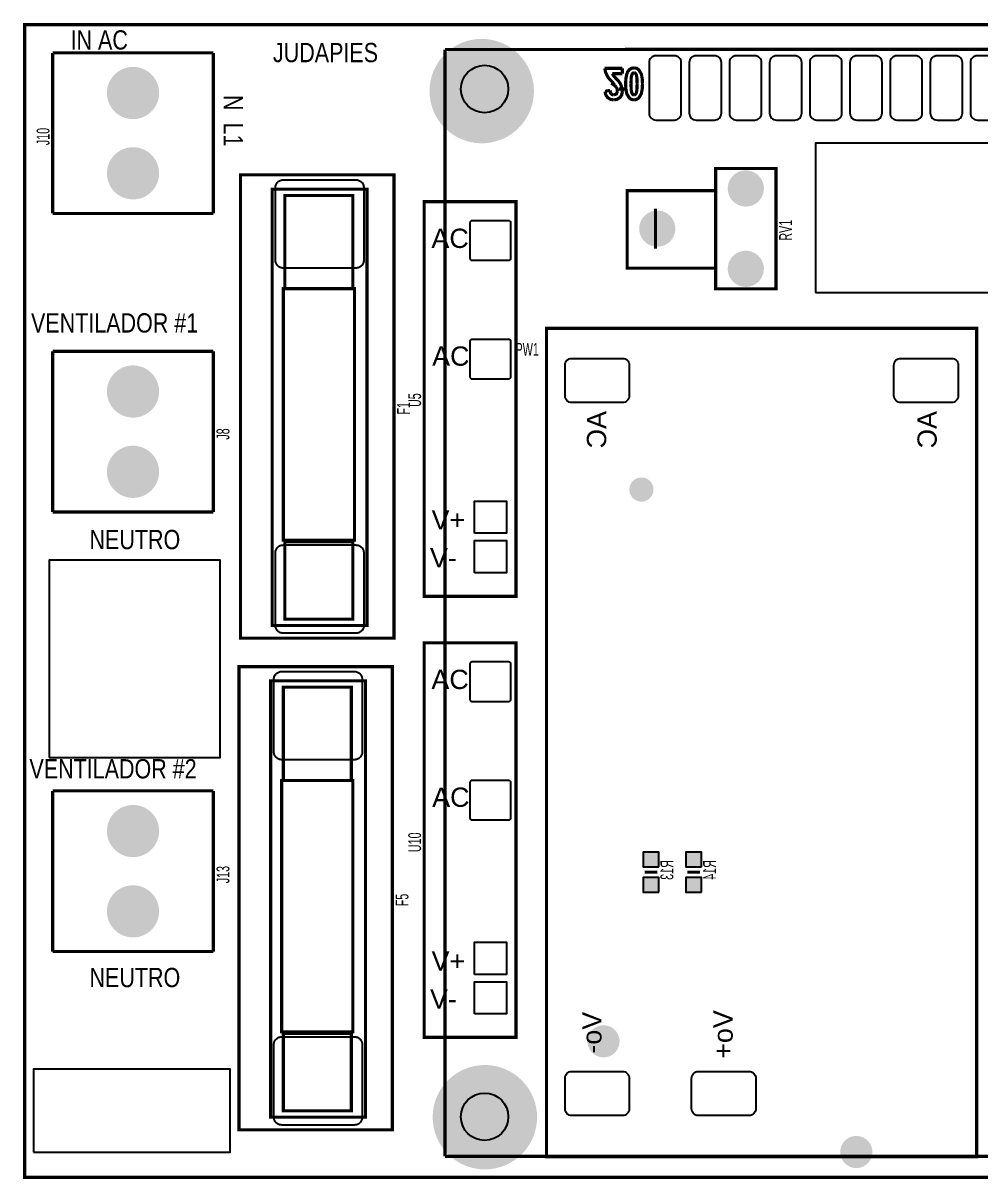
# Model space of a CAD drawing. Header units: inches. Extents: x -2.44 to 2.44, y -1.43 to 1.44.
# Drawn here: x -2.441 to -0.056, y -1.434 to 1.444 of the extents above; entities that cross this region are included whole.
import ezdxf

# ---------------------------------------------------------------- set-up
doc = ezdxf.new("R2010")
doc.units = ezdxf.units.IN
doc.layers.get('0').update_dxf_attribs({"linetype": 'CONTINUOUS'})

# ---------------------------------------------------------------- blocks, each defined once
blk = doc.blocks.new('RPAD')
blk.add_trace([(-0.5, -0.5), (-0.5, 0.5), (0.5, -0.5), (0.5, 0.5)])
blk = doc.blocks.new('EPAD')
at = {"const_width": 0.5}
blk.add_lwpolyline([(-0.25, 0, 1), (0.25, 0, 1)], format="xyb", close=True, dxfattribs=at)

msp = doc.modelspace()

# ---------------------------------------------------------------- linework, layer by layer
at = {"const_width": 0.007874}
for points in [[(-2.437008, -1.430413), (2.437008, -1.430413), (2.437008, 1.439665), (-2.437008, 1.439665), (-2.437008, -1.430413)], [(-2.437008, -1.430413), (2.437008, -1.430413), (2.437008, 1.439665), (-2.437008, 1.439665), (-2.437008, -1.430413)], [(-2.437008, -1.430413), (2.437008, -1.430413), (2.437008, 1.439665), (-2.437008, 1.439665), (-2.437008, -1.430413)], [(-1.390465, -1.378043), (-1.390465, 1.377862)], [(-1.390465, 1.377862), (-0.878654, 1.377862)], [(-1.390465, -1.378043), (-1.390465, 1.377862)], [(-1.390465, 1.377862), (-0.878654, 1.377862)], [(-1.390465, -1.378043), (-1.390465, 1.377862)], [(-1.390465, 1.377862), (-0.878654, 1.377862)], [(1.15748, 1.378248), (-0.94252, 1.378248)], [(1.15748, 1.378248), (-0.94252, 1.378248)], [(1.15748, 1.378248), (-0.94252, 1.378248)], [(-2.367323, 1.369587), (-1.967323, 1.369587)], [(-2.367323, 0.969587), (-2.367323, 1.369587)], [(-2.367323, 1.369587), (-1.967323, 1.369587)], [(-2.367323, 0.969587), (-2.367323, 1.369587)], [(-2.367323, 1.369587), (-1.967323, 1.369587)], [(-2.367323, 0.969587), (-2.367323, 1.369587)], [(-1.967323, 0.969587), (-1.967323, 1.369587)], [(-1.967323, 0.969587), (-1.967323, 1.369587)], [(-1.967323, 0.969587), (-1.967323, 1.369587)], [(-0.993093, 1.331198), (-0.990741, 1.321178), (-0.98678, 1.3121), (-0.98133, 1.304087), (-0.974511, 1.297259)], [(-0.993093, 1.331198), (-0.990741, 1.321178), (-0.98678, 1.3121), (-0.98133, 1.304087), (-0.974511, 1.297259)], [(-0.993093, 1.331198), (-0.990741, 1.321178), (-0.98678, 1.3121), (-0.98133, 1.304087), (-0.974511, 1.297259)], [(-0.949117, 1.331174), (-0.993089, 1.331174)], [(-0.949117, 1.331174), (-0.993089, 1.331174)], [(-0.949117, 1.331174), (-0.993089, 1.331174)], [(-0.949117, 1.31788), (-0.949117, 1.331174)], [(-0.949117, 1.31788), (-0.949117, 1.331174)], [(-0.949117, 1.31788), (-0.949117, 1.331174)], [(-0.919941, 1.332196), (-0.926126, 1.331106), (-0.931453, 1.32778), (-0.935449, 1.322918), (-0.938011, 1.317166), (-0.940385, 1.304793), (-0.940937, 1.292187)], [(-0.919941, 1.332196), (-0.926126, 1.331106), (-0.931453, 1.32778), (-0.935449, 1.322918), (-0.938011, 1.317166), (-0.940385, 1.304793), (-0.940937, 1.292187)], [(-0.919941, 1.332196), (-0.926126, 1.331106), (-0.931453, 1.32778), (-0.935449, 1.322918), (-0.938011, 1.317166), (-0.940385, 1.304793), (-0.940937, 1.292187)], [(-0.927643, 1.292347), (-0.927049, 1.307725), (-0.925519, 1.315243), (-0.923423, 1.318448), (-0.921848, 1.319537), (-0.919973, 1.319925)], [(-0.927643, 1.292347), (-0.927049, 1.307725), (-0.925519, 1.315243), (-0.923423, 1.318448), (-0.921848, 1.319537), (-0.919973, 1.319925)], [(-0.927643, 1.292347), (-0.927049, 1.307725), (-0.925519, 1.315243), (-0.923423, 1.318448), (-0.921848, 1.319537), (-0.919973, 1.319925)], [(-0.919973, 1.319925), (-0.918097, 1.319542), (-0.916514, 1.318464), (-0.914424, 1.315255), (-0.912882, 1.307734), (-0.912304, 1.292347)], [(-0.919973, 1.319925), (-0.918097, 1.319542), (-0.916514, 1.318464), (-0.914424, 1.315255), (-0.912882, 1.307734), (-0.912304, 1.292347)], [(-0.919973, 1.319925), (-0.918097, 1.319542), (-0.916514, 1.318464), (-0.914424, 1.315255), (-0.912882, 1.307734), (-0.912304, 1.292347)], [(-0.89901, 1.292347), (-0.89958, 1.304888), (-0.90197, 1.317195), (-0.908504, 1.327763), (-0.913791, 1.331091), (-0.919941, 1.332196)], [(-0.89901, 1.292347), (-0.89958, 1.304888), (-0.90197, 1.317195), (-0.908504, 1.327763), (-0.913791, 1.331091), (-0.919941, 1.332196)], [(-0.89901, 1.292347), (-0.89958, 1.304888), (-0.90197, 1.317195), (-0.908504, 1.327763), (-0.913791, 1.331091), (-0.919941, 1.332196)], [(-0.976416, 1.294353), (-0.964248, 1.284709)], [(-0.976416, 1.294353), (-0.964248, 1.284709)], [(-0.976416, 1.294353), (-0.964248, 1.284709)], [(-0.974522, 1.297269), (-0.968542, 1.290416)], [(-0.974522, 1.297269), (-0.968542, 1.290416)], [(-0.974522, 1.297269), (-0.968542, 1.290416)], [(-0.974219, 1.31788), (-0.949117, 1.31788)], [(-0.974219, 1.31788), (-0.969563, 1.310686), (-0.963947, 1.30478)], [(-0.974219, 1.31788), (-0.949117, 1.31788)], [(-0.974219, 1.31788), (-0.969563, 1.310686), (-0.963947, 1.30478)], [(-0.974219, 1.31788), (-0.949117, 1.31788)], [(-0.974219, 1.31788), (-0.969563, 1.310686), (-0.963947, 1.30478)], [(-0.949118, 1.274333), (-0.950455, 1.283301), (-0.953468, 1.291473), (-0.958007, 1.29868), (-0.963922, 1.304754)], [(-0.949118, 1.274333), (-0.950455, 1.283301), (-0.953468, 1.291473), (-0.958007, 1.29868), (-0.963922, 1.304754)], [(-0.949118, 1.274333), (-0.950455, 1.283301), (-0.953468, 1.291473), (-0.958007, 1.29868), (-0.963922, 1.304754)], [(-0.940937, 1.292187), (-0.940365, 1.27967), (-0.937962, 1.26739), (-0.931425, 1.256851), (-0.926144, 1.253535), (-0.920005, 1.252434)], [(-0.940937, 1.292187), (-0.940365, 1.27967), (-0.937962, 1.26739), (-0.931425, 1.256851), (-0.926144, 1.253535), (-0.920005, 1.252434)], [(-0.940937, 1.292187), (-0.940365, 1.27967), (-0.937962, 1.26739), (-0.931425, 1.256851), (-0.926144, 1.253535), (-0.920005, 1.252434)], [(-0.919973, 1.264705), (-0.921851, 1.265096), (-0.923425, 1.266191), (-0.925515, 1.269409), (-0.927049, 1.276941), (-0.927643, 1.292347)], [(-0.919973, 1.264705), (-0.921851, 1.265096), (-0.923425, 1.266191), (-0.925515, 1.269409), (-0.927049, 1.276941), (-0.927643, 1.292347)], [(-0.919973, 1.264705), (-0.921851, 1.265096), (-0.923425, 1.266191), (-0.925515, 1.269409), (-0.927049, 1.276941), (-0.927643, 1.292347)], [(-0.920005, 1.252434), (-0.913839, 1.253534), (-0.908533, 1.256857), (-0.901974, 1.26744), (-0.899579, 1.279776), (-0.89901, 1.292347)], [(-0.920005, 1.252434), (-0.913839, 1.253534), (-0.908533, 1.256857), (-0.901974, 1.26744), (-0.899579, 1.279776), (-0.89901, 1.292347)], [(-0.920005, 1.252434), (-0.913839, 1.253534), (-0.908533, 1.256857), (-0.901974, 1.26744), (-0.899579, 1.279776), (-0.89901, 1.292347)], [(-0.912304, 1.292347), (-0.91288, 1.27693), (-0.914423, 1.269394), (-0.916508, 1.266171), (-0.918093, 1.26509), (-0.919973, 1.264705)], [(-0.912304, 1.292347), (-0.91288, 1.27693), (-0.914423, 1.269394), (-0.916508, 1.266171), (-0.918093, 1.26509), (-0.919973, 1.264705)], [(-0.912304, 1.292347), (-0.91288, 1.27693), (-0.914423, 1.269394), (-0.916508, 1.266171), (-0.918093, 1.26509), (-0.919973, 1.264705)], [(-0.992072, 1.273426), (-0.992067, 1.273902)], [(-0.992072, 1.273426), (-0.992067, 1.273902)], [(-0.992072, 1.273426), (-0.992067, 1.273902)], [(-0.992072, 1.273426), (-0.990451, 1.265155), (-0.985997, 1.258485), (-0.979328, 1.254031), (-0.971057, 1.25241)], [(-0.992072, 1.273426), (-0.990451, 1.265155), (-0.985997, 1.258485), (-0.979328, 1.254031), (-0.971057, 1.25241)], [(-0.992072, 1.273426), (-0.990451, 1.265155), (-0.985997, 1.258485), (-0.979328, 1.254031), (-0.971057, 1.25241)], [(-0.979795, 1.275954), (-0.992067, 1.273908)], [(-0.979795, 1.275954), (-0.992067, 1.273908)], [(-0.979795, 1.275954), (-0.992067, 1.273908)], [(-0.970336, 1.264705), (-0.974828, 1.265692), (-0.978059, 1.268934), (-0.979795, 1.275954)], [(-0.970336, 1.264705), (-0.974828, 1.265692), (-0.978059, 1.268934), (-0.979795, 1.275954)], [(-0.970336, 1.264705), (-0.974828, 1.265692), (-0.978059, 1.268934), (-0.979795, 1.275954)], [(-0.961287, 1.273754), (-0.963903, 1.267321), (-0.970336, 1.264705)], [(-0.961287, 1.273754), (-0.963903, 1.267321), (-0.970336, 1.264705)], [(-0.961287, 1.273754), (-0.963903, 1.267321), (-0.970336, 1.264705)], [(-0.949077, 1.27303), (-0.950666, 1.264922), (-0.955031, 1.258385), (-0.961569, 1.25402), (-0.969676, 1.25243)], [(-0.949077, 1.27303), (-0.950666, 1.264922), (-0.955031, 1.258385), (-0.961569, 1.25402), (-0.969676, 1.25243)], [(-0.949077, 1.27303), (-0.950666, 1.264922), (-0.955031, 1.258385), (-0.961569, 1.25402), (-0.969676, 1.25243)], [(-0.964248, 1.284709), (-0.961987, 1.279517), (-0.961389, 1.275107)], [(-0.964248, 1.284709), (-0.961987, 1.279517), (-0.961389, 1.275107)], [(-0.964248, 1.284709), (-0.961987, 1.279517), (-0.961389, 1.275107)], [(-0.961287, 1.273754), (-0.961389, 1.275107)], [(-0.961287, 1.273754), (-0.961389, 1.275107)], [(-0.961287, 1.273754), (-0.961389, 1.275107)], [(-0.937709, 1.279437), (-0.957394, 1.279437)], [(-0.937709, 1.279437), (-0.957394, 1.279437)], [(-0.937709, 1.279437), (-0.957394, 1.279437)], [(-0.949077, 1.27303), (-0.949117, 1.274323)], [(-0.949077, 1.27303), (-0.949117, 1.274323)], [(-0.949077, 1.27303), (-0.949117, 1.274323)], [(-0.970067, 1.252433), (-0.971057, 1.25241)], [(-0.970067, 1.252433), (-0.971057, 1.25241)], [(-0.970067, 1.252433), (-0.971057, 1.25241)], [(-0.970071, 1.252434), (-0.969676, 1.25243)], [(-0.970071, 1.252434), (-0.969676, 1.25243)], [(-0.970071, 1.252434), (-0.969676, 1.25243)], [(-1.899606, -0.087894), (-1.517717, -0.087894), (-1.517717, 1.06565), (-1.899606, 1.06565), (-1.899606, -0.087894)], [(-1.899606, -0.087894), (-1.517717, -0.087894), (-1.517717, 1.06565), (-1.899606, 1.06565), (-1.899606, -0.087894)], [(-1.899606, -0.087894), (-1.517717, -0.087894), (-1.517717, 1.06565), (-1.899606, 1.06565), (-1.899606, -0.087894)], [(-0.716732, 0.781791), (-0.566732, 0.781791), (-0.566732, 1.081791), (-0.716732, 1.081791), (-0.716732, 0.781791)], [(-0.716732, 0.781791), (-0.566732, 0.781791), (-0.566732, 1.081791), (-0.716732, 1.081791), (-0.716732, 0.781791)], [(-0.716732, 0.781791), (-0.566732, 0.781791), (-0.566732, 1.081791), (-0.716732, 1.081791), (-0.716732, 0.781791)], [(-1.820866, -0.056398), (-1.584646, -0.056398), (-1.584646, 1.030217), (-1.820866, 1.030217), (-1.820866, -0.056398)], [(-1.820866, -0.056398), (-1.584646, -0.056398), (-1.584646, 1.030217), (-1.820866, 1.030217), (-1.820866, -0.056398)], [(-1.820866, -0.056398), (-1.584646, -0.056398), (-1.584646, 1.030217), (-1.820866, 1.030217), (-1.820866, -0.056398)], [(-1.78937, 0.782185), (-1.620079, 0.782185), (-1.620079, 1.014469), (-1.78937, 1.014469), (-1.78937, 0.782185)], [(-1.78937, 0.782185), (-1.620079, 0.782185), (-1.620079, 1.014469), (-1.78937, 1.014469), (-1.78937, 0.782185)], [(-1.78937, 0.782185), (-1.620079, 0.782185), (-1.620079, 1.014469), (-1.78937, 1.014469), (-1.78937, 0.782185)], [(-0.937008, 0.833366), (-0.716535, 0.833366), (-0.716535, 1.02628), (-0.937008, 1.02628), (-0.937008, 0.833366)], [(-0.937008, 0.833366), (-0.716535, 0.833366), (-0.716535, 1.02628), (-0.937008, 1.02628), (-0.937008, 0.833366)], [(-0.937008, 0.833366), (-0.716535, 0.833366), (-0.716535, 1.02628), (-0.937008, 1.02628), (-0.937008, 0.833366)], [(-1.442299, 0.016437), (-1.213953, 0.016437), (-1.213953, 0.999004), (-1.442299, 0.999004), (-1.442299, 0.016437)], [(-1.442299, 0.016437), (-1.213953, 0.016437), (-1.213953, 0.999004), (-1.442299, 0.999004), (-1.442299, 0.016437)], [(-1.442299, 0.016437), (-1.213953, 0.016437), (-1.213953, 0.999004), (-1.442299, 0.999004), (-1.442299, 0.016437)], [(-0.866732, 0.881791), (-0.866732, 0.981791)], [(-0.866732, 0.881791), (-0.866732, 0.981791)], [(-0.866732, 0.881791), (-0.866732, 0.981791)], [(-2.367323, 0.969587), (-1.967323, 0.969587)], [(-2.367323, 0.969587), (-1.967323, 0.969587)], [(-2.367323, 0.969587), (-1.967323, 0.969587)], [(-1.793307, 0.156201), (-1.616142, 0.156201), (-1.616142, 0.782185), (-1.793307, 0.782185), (-1.793307, 0.156201)], [(-1.793307, 0.156201), (-1.616142, 0.156201), (-1.616142, 0.782185), (-1.793307, 0.782185), (-1.793307, 0.156201)], [(-1.793307, 0.156201), (-1.616142, 0.156201), (-1.616142, 0.782185), (-1.793307, 0.782185), (-1.793307, 0.156201)], [(-1.137795, -1.379232), (-0.066929, -1.379232), (-0.066929, 0.68376), (-1.137795, 0.68376), (-1.137795, -1.379232)], [(-1.137795, -1.379232), (-0.066929, -1.379232), (-0.066929, 0.68376), (-1.137795, 0.68376), (-1.137795, -1.379232)], [(-1.137795, -1.379232), (-0.066929, -1.379232), (-0.066929, 0.68376), (-1.137795, 0.68376), (-1.137795, -1.379232)], [(-1.967323, 0.62628), (-2.367323, 0.62628)], [(-2.367323, 0.62628), (-2.367323, 0.22628)], [(-1.967323, 0.62628), (-2.367323, 0.62628)], [(-2.367323, 0.62628), (-2.367323, 0.22628)], [(-1.967323, 0.62628), (-2.367323, 0.62628)], [(-2.367323, 0.62628), (-2.367323, 0.22628)], [(-1.967323, 0.62628), (-1.967323, 0.22628)], [(-1.967323, 0.62628), (-1.967323, 0.22628)], [(-1.967323, 0.62628), (-1.967323, 0.22628)], [(-1.967323, 0.22628), (-2.367323, 0.22628)], [(-1.967323, 0.22628), (-2.367323, 0.22628)], [(-1.967323, 0.22628), (-2.367323, 0.22628)], [(-1.78937, -0.04065), (-1.620079, -0.04065), (-1.620079, 0.152264), (-1.78937, 0.152264), (-1.78937, -0.04065)], [(-1.78937, -0.04065), (-1.620079, -0.04065), (-1.620079, 0.152264), (-1.78937, 0.152264), (-1.78937, -0.04065)], [(-1.78937, -0.04065), (-1.620079, -0.04065), (-1.620079, 0.152264), (-1.78937, 0.152264), (-1.78937, -0.04065)], [(-1.442299, -1.081988), (-1.213953, -1.081988), (-1.213953, -0.099421), (-1.442299, -0.099421), (-1.442299, -1.081988)], [(-1.442299, -1.081988), (-1.213953, -1.081988), (-1.213953, -0.099421), (-1.442299, -0.099421), (-1.442299, -1.081988)], [(-1.442299, -1.081988), (-1.213953, -1.081988), (-1.213953, -0.099421), (-1.442299, -0.099421), (-1.442299, -1.081988)], [(-1.903543, -1.312303), (-1.521654, -1.312303), (-1.521654, -0.15876), (-1.903543, -0.15876), (-1.903543, -1.312303)], [(-1.903543, -1.312303), (-1.521654, -1.312303), (-1.521654, -0.15876), (-1.903543, -0.15876), (-1.903543, -1.312303)], [(-1.903543, -1.312303), (-1.521654, -1.312303), (-1.521654, -0.15876), (-1.903543, -0.15876), (-1.903543, -1.312303)], [(-1.824803, -1.280807), (-1.588583, -1.280807), (-1.588583, -0.194193), (-1.824803, -0.194193), (-1.824803, -1.280807)], [(-1.824803, -1.280807), (-1.588583, -1.280807), (-1.588583, -0.194193), (-1.824803, -0.194193), (-1.824803, -1.280807)], [(-1.824803, -1.280807), (-1.588583, -1.280807), (-1.588583, -0.194193), (-1.824803, -0.194193), (-1.824803, -1.280807)], [(-1.793307, -0.442224), (-1.624016, -0.442224), (-1.624016, -0.209941), (-1.793307, -0.209941), (-1.793307, -0.442224)], [(-1.793307, -0.442224), (-1.624016, -0.442224), (-1.624016, -0.209941), (-1.793307, -0.209941), (-1.793307, -0.442224)], [(-1.793307, -0.442224), (-1.624016, -0.442224), (-1.624016, -0.209941), (-1.793307, -0.209941), (-1.793307, -0.442224)], [(-1.797244, -1.068209), (-1.620079, -1.068209), (-1.620079, -0.442224), (-1.797244, -0.442224), (-1.797244, -1.068209)], [(-1.797244, -1.068209), (-1.620079, -1.068209), (-1.620079, -0.442224), (-1.797244, -0.442224), (-1.797244, -1.068209)], [(-1.797244, -1.068209), (-1.620079, -1.068209), (-1.620079, -0.442224), (-1.797244, -0.442224), (-1.797244, -1.068209)], [(-1.967323, -0.468209), (-2.367323, -0.468209)], [(-2.367323, -0.468209), (-2.367323, -0.868209)], [(-1.967323, -0.468209), (-2.367323, -0.468209)], [(-2.367323, -0.468209), (-2.367323, -0.868209)], [(-1.967323, -0.468209), (-2.367323, -0.468209)], [(-2.367323, -0.468209), (-2.367323, -0.868209)], [(-1.967323, -0.468209), (-1.967323, -0.868209)], [(-1.967323, -0.468209), (-1.967323, -0.868209)], [(-1.967323, -0.468209), (-1.967323, -0.868209)], [(-0.862205, -0.670571), (-0.893701, -0.670571)], [(-0.862205, -0.670571), (-0.893701, -0.670571)], [(-0.862205, -0.670571), (-0.893701, -0.670571)], [(-0.755906, -0.670571), (-0.787402, -0.670571)], [(-0.755906, -0.670571), (-0.787402, -0.670571)], [(-0.755906, -0.670571), (-0.787402, -0.670571)], [(-1.967323, -0.868209), (-2.367323, -0.868209)], [(-1.967323, -0.868209), (-2.367323, -0.868209)], [(-1.967323, -0.868209), (-2.367323, -0.868209)], [(-1.793307, -1.265059), (-1.624016, -1.265059), (-1.624016, -1.072146), (-1.793307, -1.072146), (-1.793307, -1.265059)], [(-1.793307, -1.265059), (-1.624016, -1.265059), (-1.624016, -1.072146), (-1.793307, -1.072146), (-1.793307, -1.265059)], [(-1.793307, -1.265059), (-1.624016, -1.265059), (-1.624016, -1.072146), (-1.793307, -1.072146), (-1.793307, -1.265059)], [(2.270953, -1.378043), (-1.390465, -1.378043)], [(2.270953, -1.378043), (-1.390465, -1.378043)], [(2.270953, -1.378043), (-1.390465, -1.378043)]]:
    msp.add_lwpolyline(points, dxfattribs=at)
for points in [[(-0.81952, 1.362185), (-0.86552, 1.362185), (-0.868996, 1.361847), (-0.87221, 1.360874), (-0.875101, 1.359328), (-0.877606, 1.357271), (-0.879662, 1.354766), (-0.881208, 1.351875), (-0.882181, 1.348661), (-0.88252, 1.345185), (-0.88252, 1.219185), (-0.882181, 1.215709), (-0.881208, 1.212495), (-0.879662, 1.209604), (-0.877606, 1.207099), (-0.875101, 1.205043), (-0.87221, 1.203496), (-0.868996, 1.202523), (-0.86552, 1.202185), (-0.81952, 1.202185), (-0.816044, 1.202523), (-0.81283, 1.203496), (-0.809939, 1.205043), (-0.807434, 1.207099), (-0.805377, 1.209604), (-0.803831, 1.212495), (-0.802858, 1.215709), (-0.80252, 1.219185), (-0.80252, 1.345185), (-0.802858, 1.348661), (-0.803831, 1.351875), (-0.805377, 1.354766), (-0.807434, 1.357271), (-0.809939, 1.359328), (-0.81283, 1.360874), (-0.816044, 1.361847), (-0.81952, 1.362185)], [(-0.71952, 1.362185), (-0.76552, 1.362185), (-0.768996, 1.361847), (-0.77221, 1.360874), (-0.775101, 1.359328), (-0.777606, 1.357271), (-0.779662, 1.354766), (-0.781208, 1.351875), (-0.782181, 1.348661), (-0.78252, 1.345185), (-0.78252, 1.219185), (-0.782181, 1.215709), (-0.781208, 1.212495), (-0.779662, 1.209604), (-0.777606, 1.207099), (-0.775101, 1.205043), (-0.77221, 1.203496), (-0.768996, 1.202523), (-0.76552, 1.202185), (-0.71952, 1.202185), (-0.716044, 1.202523), (-0.71283, 1.203496), (-0.709939, 1.205043), (-0.707434, 1.207099), (-0.705377, 1.209604), (-0.703831, 1.212495), (-0.702858, 1.215709), (-0.70252, 1.219185), (-0.70252, 1.345185), (-0.702858, 1.348661), (-0.703831, 1.351875), (-0.705377, 1.354766), (-0.707434, 1.357271), (-0.709939, 1.359328), (-0.71283, 1.360874), (-0.716044, 1.361847), (-0.71952, 1.362185)], [(-0.61952, 1.362185), (-0.66552, 1.362185), (-0.668996, 1.361847), (-0.67221, 1.360874), (-0.675101, 1.359328), (-0.677606, 1.357271), (-0.679662, 1.354766), (-0.681208, 1.351875), (-0.682181, 1.348661), (-0.68252, 1.345185), (-0.68252, 1.219185), (-0.682181, 1.215709), (-0.681208, 1.212495), (-0.679662, 1.209604), (-0.677606, 1.207099), (-0.675101, 1.205043), (-0.67221, 1.203496), (-0.668996, 1.202523), (-0.66552, 1.202185), (-0.61952, 1.202185), (-0.616044, 1.202523), (-0.61283, 1.203496), (-0.609939, 1.205043), (-0.607434, 1.207099), (-0.605377, 1.209604), (-0.603831, 1.212495), (-0.602858, 1.215709), (-0.60252, 1.219185), (-0.60252, 1.345185), (-0.602858, 1.348661), (-0.603831, 1.351875), (-0.605377, 1.354766), (-0.607434, 1.357271), (-0.609939, 1.359328), (-0.61283, 1.360874), (-0.616044, 1.361847), (-0.61952, 1.362185)], [(-0.51952, 1.362185), (-0.56552, 1.362185), (-0.568996, 1.361847), (-0.57221, 1.360874), (-0.575101, 1.359328), (-0.577606, 1.357271), (-0.579662, 1.354766), (-0.581208, 1.351875), (-0.582181, 1.348661), (-0.58252, 1.345185), (-0.58252, 1.219185), (-0.582181, 1.215709), (-0.581208, 1.212495), (-0.579662, 1.209604), (-0.577606, 1.207099), (-0.575101, 1.205043), (-0.57221, 1.203496), (-0.568996, 1.202523), (-0.56552, 1.202185), (-0.51952, 1.202185), (-0.516044, 1.202523), (-0.51283, 1.203496), (-0.509939, 1.205043), (-0.507434, 1.207099), (-0.505377, 1.209604), (-0.503831, 1.212495), (-0.502858, 1.215709), (-0.50252, 1.219185), (-0.50252, 1.345185), (-0.502858, 1.348661), (-0.503831, 1.351875), (-0.505377, 1.354766), (-0.507434, 1.357271), (-0.509939, 1.359328), (-0.51283, 1.360874), (-0.516044, 1.361847), (-0.51952, 1.362185)], [(-0.41952, 1.362185), (-0.46552, 1.362185), (-0.468996, 1.361847), (-0.47221, 1.360874), (-0.475101, 1.359328), (-0.477606, 1.357271), (-0.479662, 1.354766), (-0.481208, 1.351875), (-0.482181, 1.348661), (-0.48252, 1.345185), (-0.48252, 1.219185), (-0.482181, 1.215709), (-0.481208, 1.212495), (-0.479662, 1.209604), (-0.477606, 1.207099), (-0.475101, 1.205043), (-0.47221, 1.203496), (-0.468996, 1.202523), (-0.46552, 1.202185), (-0.41952, 1.202185), (-0.416044, 1.202523), (-0.41283, 1.203496), (-0.409939, 1.205043), (-0.407434, 1.207099), (-0.405377, 1.209604), (-0.403831, 1.212495), (-0.402858, 1.215709), (-0.40252, 1.219185), (-0.40252, 1.345185), (-0.402858, 1.348661), (-0.403831, 1.351875), (-0.405377, 1.354766), (-0.407434, 1.357271), (-0.409939, 1.359328), (-0.41283, 1.360874), (-0.416044, 1.361847), (-0.41952, 1.362185)], [(-0.31952, 1.362185), (-0.36552, 1.362185), (-0.368996, 1.361847), (-0.37221, 1.360874), (-0.375101, 1.359328), (-0.377606, 1.357271), (-0.379662, 1.354766), (-0.381208, 1.351875), (-0.382181, 1.348661), (-0.38252, 1.345185), (-0.38252, 1.219185), (-0.382181, 1.215709), (-0.381208, 1.212495), (-0.379662, 1.209604), (-0.377606, 1.207099), (-0.375101, 1.205043), (-0.37221, 1.203496), (-0.368996, 1.202523), (-0.36552, 1.202185), (-0.31952, 1.202185), (-0.316044, 1.202523), (-0.31283, 1.203496), (-0.309939, 1.205043), (-0.307434, 1.207099), (-0.305377, 1.209604), (-0.303831, 1.212495), (-0.302858, 1.215709), (-0.30252, 1.219185), (-0.30252, 1.345185), (-0.302858, 1.348661), (-0.303831, 1.351875), (-0.305377, 1.354766), (-0.307434, 1.357271), (-0.309939, 1.359328), (-0.31283, 1.360874), (-0.316044, 1.361847), (-0.31952, 1.362185)], [(-0.21952, 1.362185), (-0.26552, 1.362185), (-0.268996, 1.361847), (-0.27221, 1.360874), (-0.275101, 1.359328), (-0.277606, 1.357271), (-0.279662, 1.354766), (-0.281208, 1.351875), (-0.282181, 1.348661), (-0.28252, 1.345185), (-0.28252, 1.219185), (-0.282181, 1.215709), (-0.281208, 1.212495), (-0.279662, 1.209604), (-0.277606, 1.207099), (-0.275101, 1.205043), (-0.27221, 1.203496), (-0.268996, 1.202523), (-0.26552, 1.202185), (-0.21952, 1.202185), (-0.216044, 1.202523), (-0.21283, 1.203496), (-0.209939, 1.205043), (-0.207434, 1.207099), (-0.205377, 1.209604), (-0.203831, 1.212495), (-0.202858, 1.215709), (-0.20252, 1.219185), (-0.20252, 1.345185), (-0.202858, 1.348661), (-0.203831, 1.351875), (-0.205377, 1.354766), (-0.207434, 1.357271), (-0.209939, 1.359328), (-0.21283, 1.360874), (-0.216044, 1.361847), (-0.21952, 1.362185)], [(-0.11952, 1.362185), (-0.16552, 1.362185), (-0.168996, 1.361847), (-0.17221, 1.360874), (-0.175101, 1.359328), (-0.177606, 1.357271), (-0.179662, 1.354766), (-0.181208, 1.351875), (-0.182181, 1.348661), (-0.18252, 1.345185), (-0.18252, 1.219185), (-0.182181, 1.215709), (-0.181208, 1.212495), (-0.179662, 1.209604), (-0.177606, 1.207099), (-0.175101, 1.205043), (-0.17221, 1.203496), (-0.168996, 1.202523), (-0.16552, 1.202185), (-0.11952, 1.202185), (-0.116044, 1.202523), (-0.11283, 1.203496), (-0.109939, 1.205043), (-0.107434, 1.207099), (-0.105377, 1.209604), (-0.103831, 1.212495), (-0.102858, 1.215709), (-0.10252, 1.219185), (-0.10252, 1.345185), (-0.102858, 1.348661), (-0.103831, 1.351875), (-0.105377, 1.354766), (-0.107434, 1.357271), (-0.109939, 1.359328), (-0.11283, 1.360874), (-0.116044, 1.361847), (-0.11952, 1.362185)], [(-1.592756, 1.033602), (-1.592756, 0.853602), (-1.592857, 0.851524), (-1.593154, 0.849513), (-1.593637, 0.847579), (-1.594299, 0.845731), (-1.595129, 0.843979), (-1.596118, 0.84233), (-1.597257, 0.840796), (-1.598537, 0.839383), (-1.599949, 0.838103), (-1.601484, 0.836964), (-1.603132, 0.835975), (-1.604885, 0.835145), (-1.606733, 0.834484), (-1.608667, 0.834), (-1.610677, 0.833704), (-1.612756, 0.833602), (-1.792756, 0.833602), (-1.794835, 0.833704), (-1.796845, 0.834), (-1.798779, 0.834484), (-1.800627, 0.835145), (-1.80238, 0.835975), (-1.804028, 0.836964), (-1.805563, 0.838103), (-1.806975, 0.839383), (-1.808255, 0.840796), (-1.809394, 0.84233), (-1.810383, 0.843979), (-1.811213, 0.845731), (-1.811874, 0.847579), (-1.812358, 0.849513), (-1.812655, 0.851524), (-1.812756, 0.853602), (-1.812756, 1.033602), (-1.812655, 1.035681), (-1.812358, 1.037692), (-1.811874, 1.039626), (-1.811213, 1.041474), (-1.810383, 1.043226), (-1.809394, 1.044874), (-1.808255, 1.046409), (-1.806975, 1.047821), (-1.805563, 1.049102), (-1.804028, 1.050241), (-1.80238, 1.05123), (-1.800627, 1.052059), (-1.798779, 1.052721), (-1.796845, 1.053204), (-1.794835, 1.053501), (-1.792756, 1.053602), (-1.612756, 1.053602), (-1.610677, 1.053501), (-1.608667, 1.053204), (-1.606733, 1.052721), (-1.604885, 1.052059), (-1.603132, 1.05123), (-1.601484, 1.050241), (-1.599949, 1.049102), (-1.598537, 1.047821), (-1.597257, 1.046409), (-1.596118, 1.044874), (-1.595129, 1.043226), (-1.594299, 1.041474), (-1.593637, 1.039626), (-1.593154, 1.037692), (-1.592857, 1.035681), (-1.592756, 1.033602)], [(-1.327559, 0.857264), (-1.327559, 0.947264), (-1.327459, 0.948286), (-1.327173, 0.949231), (-1.326719, 0.950082), (-1.326114, 0.950819), (-1.325377, 0.951423), (-1.324527, 0.951878), (-1.323581, 0.952164), (-1.322559, 0.952264), (-1.232559, 0.952264), (-1.231537, 0.952164), (-1.230591, 0.951878), (-1.229741, 0.951423), (-1.229004, 0.950819), (-1.2284, 0.950082), (-1.227945, 0.949231), (-1.227659, 0.948286), (-1.227559, 0.947264), (-1.227559, 0.857264), (-1.227659, 0.856241), (-1.227945, 0.855296), (-1.2284, 0.854446), (-1.229004, 0.853709), (-1.229741, 0.853104), (-1.230591, 0.85265), (-1.231537, 0.852363), (-1.232559, 0.852264), (-1.322559, 0.852264), (-1.323581, 0.852363), (-1.324527, 0.85265), (-1.325377, 0.853104), (-1.326114, 0.853709), (-1.326719, 0.854446), (-1.327173, 0.855296), (-1.327459, 0.856241), (-1.327559, 0.857264)], [(-1.327559, 0.561988), (-1.327559, 0.651988), (-1.327459, 0.653011), (-1.327173, 0.653956), (-1.326719, 0.654806), (-1.326114, 0.655543), (-1.325377, 0.656148), (-1.324527, 0.656602), (-1.323581, 0.656889), (-1.322559, 0.656988), (-1.232559, 0.656988), (-1.231537, 0.656889), (-1.230591, 0.656602), (-1.229741, 0.656148), (-1.229004, 0.655543), (-1.2284, 0.654806), (-1.227945, 0.653956), (-1.227659, 0.653011), (-1.227559, 0.651988), (-1.227559, 0.561988), (-1.227659, 0.560966), (-1.227945, 0.56002), (-1.2284, 0.55917), (-1.229004, 0.558433), (-1.229741, 0.557829), (-1.230591, 0.557374), (-1.231537, 0.557088), (-1.232559, 0.556988), (-1.322559, 0.556988), (-1.323581, 0.557088), (-1.324527, 0.557374), (-1.325377, 0.557829), (-1.326114, 0.558433), (-1.326719, 0.55917), (-1.327173, 0.56002), (-1.327459, 0.560966), (-1.327559, 0.561988)], [(-1.091811, 0.515839), (-1.091811, 0.591839), (-1.091473, 0.595315), (-1.0905, 0.598529), (-1.088954, 0.60142), (-1.086897, 0.603924), (-1.084392, 0.605981), (-1.081501, 0.607527), (-1.078287, 0.6085), (-1.074811, 0.608839), (-0.948811, 0.608839), (-0.945335, 0.6085), (-0.942121, 0.607527), (-0.93923, 0.605981), (-0.936725, 0.603924), (-0.934669, 0.60142), (-0.933122, 0.598529), (-0.932149, 0.595315), (-0.931811, 0.591839), (-0.931811, 0.515839), (-0.932149, 0.512363), (-0.933122, 0.509148), (-0.934669, 0.506257), (-0.936725, 0.503753), (-0.93923, 0.501696), (-0.942121, 0.50015), (-0.945335, 0.499177), (-0.948811, 0.498839), (-1.074811, 0.498839), (-1.078287, 0.499177), (-1.081501, 0.50015), (-1.084392, 0.501696), (-1.086897, 0.503753), (-1.088954, 0.506257), (-1.0905, 0.509148), (-1.091473, 0.512363), (-1.091811, 0.515839)], [(-0.272913, 0.515839), (-0.272913, 0.591839), (-0.272575, 0.595315), (-0.271602, 0.598529), (-0.270056, 0.60142), (-0.267999, 0.603924), (-0.265494, 0.605981), (-0.262604, 0.607527), (-0.259389, 0.6085), (-0.255913, 0.608839), (-0.129913, 0.608839), (-0.126437, 0.6085), (-0.123223, 0.607527), (-0.120332, 0.605981), (-0.117828, 0.603924), (-0.115771, 0.60142), (-0.114225, 0.598529), (-0.113252, 0.595315), (-0.112913, 0.591839), (-0.112913, 0.515839), (-0.113252, 0.512363), (-0.114225, 0.509148), (-0.115771, 0.506257), (-0.117828, 0.503753), (-0.120332, 0.501696), (-0.123223, 0.50015), (-0.126437, 0.499177), (-0.129913, 0.498839), (-0.255913, 0.498839), (-0.259389, 0.499177), (-0.262604, 0.50015), (-0.265494, 0.501696), (-0.267999, 0.503753), (-0.270056, 0.506257), (-0.271602, 0.509148), (-0.272575, 0.512363), (-0.272913, 0.515839)], [(-1.317559, 0.173287), (-1.317559, 0.253287), (-1.237559, 0.253287), (-1.237559, 0.173287), (-1.317559, 0.173287)], [(-1.592756, 0.124154), (-1.592756, -0.055846), (-1.592857, -0.057925), (-1.593154, -0.059936), (-1.593637, -0.06187), (-1.594299, -0.063718), (-1.595129, -0.06547), (-1.596118, -0.067119), (-1.597257, -0.068653), (-1.598537, -0.070065), (-1.599949, -0.071346), (-1.601484, -0.072485), (-1.603132, -0.073474), (-1.604885, -0.074304), (-1.606733, -0.074965), (-1.608667, -0.075448), (-1.610677, -0.075745), (-1.612756, -0.075846), (-1.792756, -0.075846), (-1.794835, -0.075745), (-1.796845, -0.075448), (-1.798779, -0.074965), (-1.800627, -0.074304), (-1.80238, -0.073474), (-1.804028, -0.072485), (-1.805563, -0.071346), (-1.806975, -0.070065), (-1.808255, -0.068653), (-1.809394, -0.067119), (-1.810383, -0.06547), (-1.811213, -0.063718), (-1.811874, -0.06187), (-1.812358, -0.059936), (-1.812655, -0.057925), (-1.812756, -0.055846), (-1.812756, 0.124154), (-1.812655, 0.126232), (-1.812358, 0.128243), (-1.811874, 0.130177), (-1.811213, 0.132025), (-1.810383, 0.133777), (-1.809394, 0.135426), (-1.808255, 0.13696), (-1.806975, 0.138372), (-1.805563, 0.139653), (-1.804028, 0.140792), (-1.80238, 0.141781), (-1.800627, 0.142611), (-1.798779, 0.143272), (-1.796845, 0.143756), (-1.794835, 0.144052), (-1.792756, 0.144154), (-1.612756, 0.144154), (-1.610677, 0.144052), (-1.608667, 0.143756), (-1.606733, 0.143272), (-1.604885, 0.142611), (-1.603132, 0.141781), (-1.601484, 0.140792), (-1.599949, 0.139653), (-1.598537, 0.138372), (-1.597257, 0.13696), (-1.596118, 0.135426), (-1.595129, 0.133777), (-1.594299, 0.132025), (-1.593637, 0.130177), (-1.593154, 0.128243), (-1.592857, 0.126232), (-1.592756, 0.124154)], [(-1.317559, 0.074862), (-1.317559, 0.154862), (-1.237559, 0.154862), (-1.237559, 0.074862), (-1.317559, 0.074862)], [(-1.596693, -0.190807), (-1.596693, -0.370807), (-1.596794, -0.372886), (-1.597091, -0.374896), (-1.597574, -0.37683), (-1.598236, -0.378678), (-1.599066, -0.380431), (-1.600055, -0.382079), (-1.601194, -0.383614), (-1.602474, -0.385026), (-1.603886, -0.386306), (-1.605421, -0.387445), (-1.607069, -0.388434), (-1.608822, -0.389264), (-1.61067, -0.389926), (-1.612604, -0.390409), (-1.614614, -0.390706), (-1.616693, -0.390807), (-1.796693, -0.390807), (-1.798772, -0.390706), (-1.800782, -0.390409), (-1.802716, -0.389926), (-1.804564, -0.389264), (-1.806317, -0.388434), (-1.807965, -0.387445), (-1.8095, -0.386306), (-1.810912, -0.385026), (-1.812192, -0.383614), (-1.813331, -0.382079), (-1.81432, -0.380431), (-1.81515, -0.378678), (-1.815811, -0.37683), (-1.816295, -0.374896), (-1.816592, -0.372886), (-1.816693, -0.370807), (-1.816693, -0.190807), (-1.816592, -0.188728), (-1.816295, -0.186718), (-1.815811, -0.184784), (-1.81515, -0.182936), (-1.81432, -0.181183), (-1.813331, -0.179535), (-1.812192, -0.178), (-1.810912, -0.176588), (-1.8095, -0.175308), (-1.807965, -0.174169), (-1.806317, -0.17318), (-1.804564, -0.17235), (-1.802716, -0.171689), (-1.800782, -0.171205), (-1.798772, -0.170908), (-1.796693, -0.170807), (-1.616693, -0.170807), (-1.614614, -0.170908), (-1.612604, -0.171205), (-1.61067, -0.171689), (-1.608822, -0.17235), (-1.607069, -0.17318), (-1.605421, -0.174169), (-1.603886, -0.175308), (-1.602474, -0.176588), (-1.601194, -0.178), (-1.600055, -0.179535), (-1.599066, -0.181183), (-1.598236, -0.182936), (-1.597574, -0.184784), (-1.597091, -0.186718), (-1.596794, -0.188728), (-1.596693, -0.190807)], [(-1.327559, -0.241161), (-1.327559, -0.151161), (-1.327459, -0.150139), (-1.327173, -0.149194), (-1.326719, -0.148343), (-1.326114, -0.147607), (-1.325377, -0.147002), (-1.324527, -0.146547), (-1.323581, -0.146261), (-1.322559, -0.146161), (-1.232559, -0.146161), (-1.231537, -0.146261), (-1.230591, -0.146547), (-1.229741, -0.147002), (-1.229004, -0.147607), (-1.2284, -0.148343), (-1.227945, -0.149194), (-1.227659, -0.150139), (-1.227559, -0.151161), (-1.227559, -0.241161), (-1.227659, -0.242184), (-1.227945, -0.243129), (-1.2284, -0.24398), (-1.229004, -0.244716), (-1.229741, -0.245321), (-1.230591, -0.245776), (-1.231537, -0.246062), (-1.232559, -0.246161), (-1.322559, -0.246161), (-1.323581, -0.246062), (-1.324527, -0.245776), (-1.325377, -0.245321), (-1.326114, -0.244716), (-1.326719, -0.24398), (-1.327173, -0.243129), (-1.327459, -0.242184), (-1.327559, -0.241161)], [(-1.327559, -0.536437), (-1.327559, -0.446437), (-1.327459, -0.445415), (-1.327173, -0.444469), (-1.326719, -0.443619), (-1.326114, -0.442882), (-1.325377, -0.442278), (-1.324527, -0.441823), (-1.323581, -0.441537), (-1.322559, -0.441437), (-1.232559, -0.441437), (-1.231537, -0.441537), (-1.230591, -0.441823), (-1.229741, -0.442278), (-1.229004, -0.442882), (-1.2284, -0.443619), (-1.227945, -0.444469), (-1.227659, -0.445415), (-1.227559, -0.446437), (-1.227559, -0.536437), (-1.227659, -0.537459), (-1.227945, -0.538405), (-1.2284, -0.539255), (-1.229004, -0.539992), (-1.229741, -0.540596), (-1.230591, -0.541051), (-1.231537, -0.541337), (-1.232559, -0.541437), (-1.322559, -0.541437), (-1.323581, -0.541337), (-1.324527, -0.541051), (-1.325377, -0.540596), (-1.326114, -0.539992), (-1.326719, -0.539255), (-1.327173, -0.538405), (-1.327459, -0.537459), (-1.327559, -0.536437)], [(-0.858453, -0.657575), (-0.858453, -0.620575), (-0.897453, -0.620575), (-0.897453, -0.657575), (-0.858453, -0.657575)], [(-0.752154, -0.657575), (-0.752154, -0.620575), (-0.791154, -0.620575), (-0.791154, -0.657575), (-0.752154, -0.657575)], [(-0.858453, -0.720567), (-0.858453, -0.683567), (-0.897453, -0.683567), (-0.897453, -0.720567), (-0.858453, -0.720567)], [(-0.752154, -0.720567), (-0.752154, -0.683567), (-0.791154, -0.683567), (-0.791154, -0.720567), (-0.752154, -0.720567)], [(-1.317559, -0.925138), (-1.317559, -0.845138), (-1.237559, -0.845138), (-1.237559, -0.925138), (-1.317559, -0.925138)], [(-1.317559, -1.023563), (-1.317559, -0.943563), (-1.237559, -0.943563), (-1.237559, -1.023563), (-1.317559, -1.023563)], [(-1.596693, -1.100256), (-1.596693, -1.280256), (-1.596794, -1.282335), (-1.597091, -1.284345), (-1.597574, -1.286279), (-1.598236, -1.288127), (-1.599066, -1.28988), (-1.600055, -1.291528), (-1.601194, -1.293063), (-1.602474, -1.294475), (-1.603886, -1.295755), (-1.605421, -1.296894), (-1.607069, -1.297883), (-1.608822, -1.298713), (-1.61067, -1.299374), (-1.612604, -1.299858), (-1.614614, -1.300155), (-1.616693, -1.300256), (-1.796693, -1.300256), (-1.798772, -1.300155), (-1.800782, -1.299858), (-1.802716, -1.299374), (-1.804564, -1.298713), (-1.806317, -1.297883), (-1.807965, -1.296894), (-1.8095, -1.295755), (-1.810912, -1.294475), (-1.812192, -1.293063), (-1.813331, -1.291528), (-1.81432, -1.28988), (-1.81515, -1.288127), (-1.815811, -1.286279), (-1.816295, -1.284345), (-1.816592, -1.282335), (-1.816693, -1.280256), (-1.816693, -1.100256), (-1.816592, -1.098177), (-1.816295, -1.096167), (-1.815811, -1.094233), (-1.81515, -1.092385), (-1.81432, -1.090632), (-1.813331, -1.088984), (-1.812192, -1.087449), (-1.810912, -1.086037), (-1.8095, -1.084757), (-1.807965, -1.083618), (-1.806317, -1.082629), (-1.804564, -1.081799), (-1.802716, -1.081137), (-1.800782, -1.080654), (-1.798772, -1.080357), (-1.796693, -1.080256), (-1.616693, -1.080256), (-1.614614, -1.080357), (-1.612604, -1.080654), (-1.61067, -1.081137), (-1.608822, -1.081799), (-1.607069, -1.082629), (-1.605421, -1.083618), (-1.603886, -1.084757), (-1.602474, -1.086037), (-1.601194, -1.087449), (-1.600055, -1.088984), (-1.599066, -1.090632), (-1.598236, -1.092385), (-1.597574, -1.094233), (-1.597091, -1.096167), (-1.596794, -1.098177), (-1.596693, -1.100256)], [(-1.091811, -1.259752), (-1.091811, -1.183752), (-1.091473, -1.180276), (-1.0905, -1.177062), (-1.088954, -1.174171), (-1.086897, -1.171666), (-1.084392, -1.169609), (-1.081501, -1.168063), (-1.078287, -1.16709), (-1.074811, -1.166752), (-0.948811, -1.166752), (-0.945335, -1.16709), (-0.942121, -1.168063), (-0.93923, -1.169609), (-0.936725, -1.171666), (-0.934669, -1.174171), (-0.933122, -1.177062), (-0.932149, -1.180276), (-0.931811, -1.183752), (-0.931811, -1.259752), (-0.932149, -1.263228), (-0.933122, -1.266442), (-0.934669, -1.269333), (-0.936725, -1.271838), (-0.93923, -1.273894), (-0.942121, -1.275441), (-0.945335, -1.276414), (-0.948811, -1.276752), (-1.074811, -1.276752), (-1.078287, -1.276414), (-1.081501, -1.275441), (-1.084392, -1.273894), (-1.086897, -1.271838), (-1.088954, -1.269333), (-1.0905, -1.266442), (-1.091473, -1.263228), (-1.091811, -1.259752)], [(-0.77685, -1.259752), (-0.77685, -1.183752), (-0.776512, -1.180276), (-0.775539, -1.177062), (-0.773993, -1.174171), (-0.771936, -1.171666), (-0.769431, -1.169609), (-0.766541, -1.168063), (-0.763326, -1.16709), (-0.75985, -1.166752), (-0.63385, -1.166752), (-0.630374, -1.16709), (-0.62716, -1.168063), (-0.624269, -1.169609), (-0.621765, -1.171666), (-0.619708, -1.174171), (-0.618162, -1.177062), (-0.617189, -1.180276), (-0.61685, -1.183752), (-0.61685, -1.259752), (-0.617189, -1.263228), (-0.618162, -1.266442), (-0.619708, -1.269333), (-0.621765, -1.271838), (-0.624269, -1.273894), (-0.62716, -1.275441), (-0.630374, -1.276414), (-0.63385, -1.276752), (-0.75985, -1.276752), (-0.763326, -1.276414), (-0.766541, -1.275441), (-0.769431, -1.273894), (-0.771936, -1.271838), (-0.773993, -1.269333), (-0.775539, -1.266442), (-0.776512, -1.263228), (-0.77685, -1.259752)]]:
    msp.add_lwpolyline(points, close=True)
for points in [[(-0.01952, 1.362185), (-0.06552, 1.362185), (-0.068996, 1.361847), (-0.07221, 1.360874), (-0.075101, 1.359328), (-0.077606, 1.357271), (-0.079662, 1.354766), (-0.081208, 1.351875), (-0.082181, 1.348661), (-0.08252, 1.345185), (-0.08252, 1.219185), (-0.082181, 1.215709), (-0.081208, 1.212495), (-0.079662, 1.209604), (-0.077606, 1.207099), (-0.075101, 1.205043), (-0.07221, 1.203496), (-0.068996, 1.202523), (-0.06552, 1.202185), (-0.01952, 1.202185)], [(-0.468256, 0.772613), (1.002163, 0.772613), (1.002163, 1.144606), (-0.468256, 1.144606), (-0.468256, 0.772613)], [(-2.376182, -0.384773), (-1.95059, -0.384773), (-1.95059, 0.106624), (-2.376182, 0.106624), (-2.376182, -0.384773)], [(-2.4153, -1.367421), (-1.925197, -1.367421), (-1.925197, -1.160783), (-2.4153, -1.160783), (-2.4153, -1.367421)]]:
    msp.add_lwpolyline(points)
for centre in [(-1.292039, 1.279437), (-1.292039, 1.279437), (-1.292039, 1.279437), (-1.292039, -1.279618), (-1.292039, -1.279618), (-1.292039, -1.279618)]:
    msp.add_circle(centre, 0.059055)

# ---------------------------------------------------------------- block references
for p, xscale, yscale in [((-1.299213, 1.274311), 0.26, 0.26), ((-2.167323, 1.269587), 0.13, 0.13), ((-2.167323, 1.069587), 0.13, 0.13), ((-0.641732, 1.031791), 0.09, 0.09), ((-0.862205, 0.931791), 0.09, 0.09), ((-0.641732, 0.831791), 0.09, 0.09), ((-2.167323, 0.52628), 0.13, 0.13), ((-2.167323, 0.32628), 0.13, 0.13), ((-0.901575, 0.282185), 0.06, 0.06), ((-2.167323, -0.568209), 0.13, 0.13), ((-2.167323, -0.768209), 0.13, 0.13), ((-0.996063, -1.091831), 0.08, 0.08), ((-1.291339, -1.280807), 0.26, 0.26), ((-0.366598, -1.367421), 0.08, 0.08)]:
    msp.add_blockref('EPAD', p, dxfattribs=dict(xscale=xscale, yscale=yscale))
at = {"xscale": 0.037, "yscale": 0.039, "rotation": -90}
for p in [(-0.877953, -0.639075), (-0.771654, -0.639075), (-0.877953, -0.702067), (-0.771654, -0.702067)]:
    msp.add_blockref('RPAD', p, dxfattribs=at)

# ---------------------------------------------------------------- texts
for s, height, width, p in [('IN AC', 0.048, 0.833333, (-2.322835, 1.377791)), ('IN AC', 0.048, 0.833333, (-2.322835, 1.377791)), ('IN AC', 0.048, 0.833333, (-2.322835, 1.377791)), ('JUDAPIES', 0.048, 0.833333, (-1.818898, 1.346295)), ('JUDAPIES', 0.048, 0.833333, (-1.818898, 1.346295)), ('JUDAPIES', 0.048, 0.833333, (-1.818898, 1.346295)), ('AC', 0.048, 1.041667, (-1.424409, 0.883768)), ('AC', 0.048, 1.041667, (-1.424409, 0.883768)), ('AC', 0.048, 1.041667, (-1.424409, 0.883768)), ('VENTILADOR #1', 0.048, 0.833333, (-2.42126, 0.673067)), ('VENTILADOR #1', 0.048, 0.833333, (-2.42126, 0.673067)), ('VENTILADOR #1', 0.048, 0.833333, (-2.42126, 0.673067)), ('AC', 0.048, 1.041667, (-1.422535, 0.590492)), ('AC', 0.048, 1.041667, (-1.422535, 0.590492)), ('AC', 0.048, 1.041667, (-1.422535, 0.590492)), ('PW1', 0.032, 0.625, (-1.215039, 0.615146)), ('PW1', 0.032, 0.625, (-1.215039, 0.615146)), ('PW1', 0.032, 0.625, (-1.215039, 0.615146)), ('V+', 0.048, 1.041667, (-1.424031, 0.182791)), ('V+', 0.048, 1.041667, (-1.424031, 0.182791)), ('V+', 0.048, 1.041667, (-1.424031, 0.182791)), ('NEUTRO', 0.048, 0.833333, (-2.275591, 0.133697)), ('NEUTRO', 0.048, 0.833333, (-2.275591, 0.133697)), ('NEUTRO', 0.048, 0.833333, (-2.275591, 0.133697)), ('V-', 0.048, 1.041667, (-1.427969, 0.088303)), ('V-', 0.048, 1.041667, (-1.427969, 0.088303)), ('V-', 0.048, 1.041667, (-1.427969, 0.088303)), ('AC', 0.048, 1.041667, (-1.424409, -0.214657)), ('AC', 0.048, 1.041667, (-1.424409, -0.214657)), ('AC', 0.048, 1.041667, (-1.424409, -0.214657)), ('VENTILADOR #2', 0.048, 0.833333, (-2.425197, -0.437169)), ('VENTILADOR #2', 0.048, 0.833333, (-2.425197, -0.437169)), ('VENTILADOR #2', 0.048, 0.833333, (-2.425197, -0.437169)), ('AC', 0.048, 1.041667, (-1.422535, -0.507933)), ('AC', 0.048, 1.041667, (-1.422535, -0.507933)), ('AC', 0.048, 1.041667, (-1.422535, -0.507933)), ('V+', 0.048, 1.041667, (-1.424031, -0.915634)), ('V+', 0.048, 1.041667, (-1.424031, -0.915634)), ('V+', 0.048, 1.041667, (-1.424031, -0.915634)), ('NEUTRO', 0.048, 0.833333, (-2.275591, -0.956854)), ('NEUTRO', 0.048, 0.833333, (-2.275591, -0.956854)), ('NEUTRO', 0.048, 0.833333, (-2.275591, -0.956854)), ('V-', 0.048, 1.041667, (-1.427969, -1.010122)), ('V-', 0.048, 1.041667, (-1.427969, -1.010122)), ('V-', 0.048, 1.041667, (-1.427969, -1.010122))]:
    msp.add_text(s, height=height, dxfattribs=dict(width=width)).set_placement(p)
for s, height, rotation, width, p in [('N  L1', 0.048, 270, 0.833333, (-1.941925, 1.264459)), ('N  L1', 0.048, 270, 0.833333, (-1.941925, 1.264459)), ('N  L1', 0.048, 270, 0.833333, (-1.941925, 1.264459)), ('J10', 0.032, 90, 0.625, (-2.37526, 1.139587)), ('J10', 0.032, 90, 0.625, (-2.37526, 1.139587)), ('J10', 0.032, 90, 0.625, (-2.37526, 1.139587)), ('RV1', 0.032, 90, 0.625, (-0.526795, 0.901791)), ('RV1', 0.032, 90, 0.625, (-0.526795, 0.901791)), ('RV1', 0.032, 90, 0.625, (-0.526795, 0.901791)), ('U5', 0.032, 90, 0.625, (-1.450236, 0.48772)), ('U5', 0.032, 90, 0.625, (-1.450236, 0.48772)), ('U5', 0.032, 90, 0.625, (-1.450236, 0.48772)), ('F1', 0.032, 90, 0.625, (-1.47778, 0.468878)), ('F1', 0.032, 90, 0.625, (-1.47778, 0.468878)), ('F1', 0.032, 90, 0.625, (-1.47778, 0.468878)), ('J8', 0.032, 90, 0.625, (-1.927386, 0.40628)), ('J8', 0.032, 90, 0.625, (-1.927386, 0.40628)), ('J8', 0.032, 90, 0.625, (-1.927386, 0.40628)), ('U10', 0.032, 90, 0.625, (-1.450236, -0.620705)), ('U10', 0.032, 90, 0.625, (-1.450236, -0.620705)), ('U10', 0.032, 90, 0.625, (-1.450236, -0.620705)), ('J13', 0.032, 90, 0.625, (-1.927386, -0.698209)), ('J13', 0.032, 90, 0.625, (-1.927386, -0.698209)), ('J13', 0.032, 90, 0.625, (-1.927386, -0.698209)), ('F5', 0.032, 90, 0.625, (-1.481717, -0.755531)), ('F5', 0.032, 90, 0.625, (-1.481717, -0.755531)), ('F5', 0.032, 90, 0.625, (-1.481717, -0.755531))]:
    msp.add_text(s, height=height, rotation=rotation, dxfattribs=dict(width=width)).set_placement(p)
at = {"text_generation_flag": 2}
for s, height, rotation, width, p in [('AC', 0.048, -270, 1.041667, (-0.989299, 0.477752)), ('AC', 0.048, -270, 1.041667, (-0.989299, 0.477752)), ('AC', 0.048, -270, 1.041667, (-0.989299, 0.477752)), ('AC', 0.048, -270, 1.041667, (-0.166465, 0.477752)), ('AC', 0.048, -270, 1.041667, (-0.166465, 0.477752)), ('AC', 0.048, -270, 1.041667, (-0.166465, 0.477752)), ('R13', 0.032, 90, 0.625, (-0.822268, -0.640571)), ('R13', 0.032, 90, 0.625, (-0.822268, -0.640571)), ('R13', 0.032, 90, 0.625, (-0.822268, -0.640571)), ('R14', 0.032, 90, 0.625, (-0.715969, -0.640571)), ('R14', 0.032, 90, 0.625, (-0.715969, -0.640571)), ('R14', 0.032, 90, 0.625, (-0.715969, -0.640571)), ('Vo-', 0.048, -270, 1.041667, (-1.00111, -1.018311)), ('Vo-', 0.048, -270, 1.041667, (-1.00111, -1.018311)), ('Vo-', 0.048, -270, 1.041667, (-1.00111, -1.018311)), ('Vo+', 0.048, -270, 1.041667, (-0.674339, -1.014374)), ('Vo+', 0.048, -270, 1.041667, (-0.674339, -1.014374)), ('Vo+', 0.048, -270, 1.041667, (-0.674339, -1.014374))]:
    msp.add_text(s, height=height, rotation=rotation, dxfattribs=dict(at, width=width)).set_placement(p)

doc.saveas('drawing.dxf')
